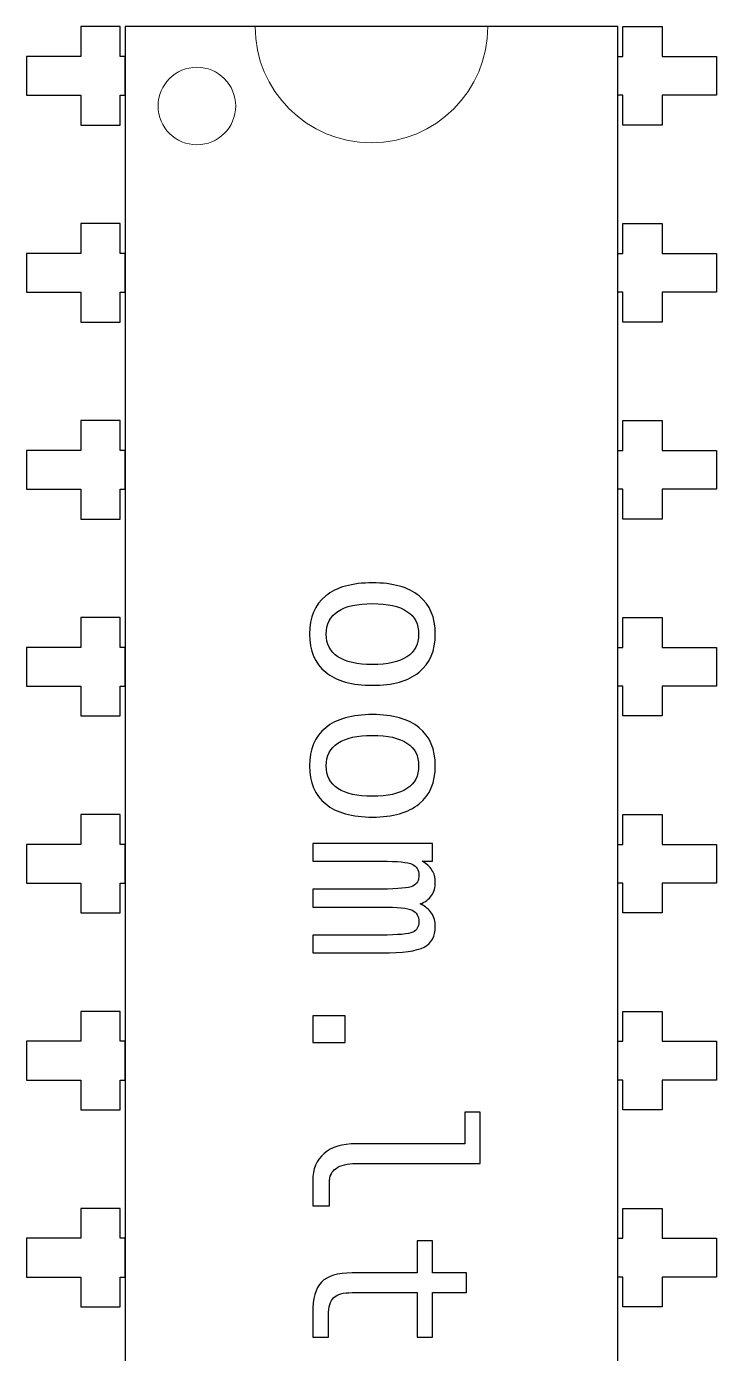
# Model space of a CAD drawing. Header units: centimetres. Extents: x -10.94 to -10.06, y -16.56 to -13.14.
# Drawn here: x -10.944 to -10.056, y -14.846 to -13.135 of the extents above; entities that cross this region are included whole.
import ezdxf

# ---------------------------------------------------------------- set-up
doc = ezdxf.new("R2010")
doc.units = ezdxf.units.CM
doc.header["$MEASUREMENT"] = 0
doc.layers.add('Layer 1', color=7, linetype='Continuous')

msp = doc.modelspace()

# ---------------------------------------------------------------- linework, layer by layer
at = {"layer": 'Layer 1', "color": 250, "lineweight": 9}
msp.add_ellipse((-10.725, -13.2379), major_axis=(0.05, 0), ratio=0.9998, dxfattribs=at)
at = {"layer": 'Layer 1', "color": 7, "lineweight": 25}
for points, knots in [([(-10.82385, -13.26242), (-10.82385, -13.26242), (-10.87465, -13.26242), (-10.87465, -13.26242), (-10.87465, -13.26242), (-10.87465, -13.26242), (-10.87465, -13.22392), (-10.87465, -13.22392), (-10.87465, -13.22392), (-10.87465, -13.22392), (-10.9445, -13.22392), (-10.9445, -13.22392), (-10.9445, -13.22392), (-10.9445, -13.22392), (-10.9445, -13.17392), (-10.9445, -13.17392), (-10.9445, -13.17392), (-10.9445, -13.17392), (-10.87465, -13.17392), (-10.87465, -13.17392), (-10.87465, -13.17392), (-10.87465, -13.17392), (-10.87465, -13.13542), (-10.87465, -13.13542), (-10.87465, -13.13542), (-10.87465, -13.13542), (-10.82385, -13.13542), (-10.82385, -13.13542), (-10.82385, -13.13542), (-10.82385, -13.13542), (-10.82385, -13.17392), (-10.82385, -13.17392), (-10.82385, -13.17392), (-10.82385, -13.17392), (-10.8175, -13.17392), (-10.8175, -13.17392), (-10.8175, -13.17392), (-10.8175, -13.17392), (-10.8175, -13.22392), (-10.8175, -13.22392), (-10.8175, -13.22392), (-10.8175, -13.22392), (-10.82385, -13.22392), (-10.82385, -13.22392), (-10.82385, -13.22392), (-10.82385, -13.22392), (-10.82385, -13.26242), (-10.82385, -13.26242)], [0, 0, 0, 0, 0.0833333, 0.0833333, 0.0833333, 0.0833333, 0.1666667, 0.1666667, 0.1666667, 0.1666667, 0.25, 0.25, 0.25, 0.25, 0.3333333, 0.3333333, 0.3333333, 0.3333333, 0.4166667, 0.4166667, 0.4166667, 0.4166667, 0.5, 0.5, 0.5, 0.5, 0.5833333, 0.5833333, 0.5833333, 0.5833333, 0.6666667, 0.6666667, 0.6666667, 0.6666667, 0.75, 0.75, 0.75, 0.75, 0.8333333, 0.8333333, 0.8333333, 0.8333333, 0.9166667, 0.9166667, 0.9166667, 0.9166667, 1, 1, 1, 1]), ([(-10.8175, -13.13542), (-10.8175, -13.13542), (-10.18251, -13.13542), (-10.18251, -13.13542), (-10.18251, -13.13542), (-10.18251, -13.13542), (-10.18251, -16.5644), (-10.18251, -16.5644), (-10.18251, -16.5644), (-10.18251, -16.5644), (-10.8175, -16.5644), (-10.8175, -16.5644), (-10.8175, -16.5644), (-10.8175, -16.5644), (-10.8175, -13.13542), (-10.8175, -13.13542)], [0, 0, 0, 0, 0.25, 0.25, 0.25, 0.25, 0.5, 0.5, 0.5, 0.5, 0.75, 0.75, 0.75, 0.75, 1, 1, 1, 1]), ([(-10.17615, -13.26242), (-10.17615, -13.26242), (-10.12535, -13.26242), (-10.12535, -13.26242), (-10.12535, -13.26242), (-10.12535, -13.26242), (-10.12535, -13.22392), (-10.12535, -13.22392), (-10.12535, -13.22392), (-10.12535, -13.22392), (-10.0555, -13.22392), (-10.0555, -13.22392), (-10.0555, -13.22392), (-10.0555, -13.22392), (-10.0555, -13.17392), (-10.0555, -13.17392), (-10.0555, -13.17392), (-10.0555, -13.17392), (-10.12535, -13.17392), (-10.12535, -13.17392), (-10.12535, -13.17392), (-10.12535, -13.17392), (-10.12535, -13.13542), (-10.12535, -13.13542), (-10.12535, -13.13542), (-10.12535, -13.13542), (-10.17615, -13.13542), (-10.17615, -13.13542), (-10.17615, -13.13542), (-10.17615, -13.13542), (-10.17615, -13.17392), (-10.17615, -13.17392), (-10.17615, -13.17392), (-10.17615, -13.17392), (-10.1825, -13.17392), (-10.1825, -13.17392), (-10.1825, -13.17392), (-10.1825, -13.17392), (-10.1825, -13.22392), (-10.1825, -13.22392), (-10.1825, -13.22392), (-10.1825, -13.22392), (-10.17615, -13.22392), (-10.17615, -13.22392), (-10.17615, -13.22392), (-10.17615, -13.22392), (-10.17615, -13.26242), (-10.17615, -13.26242)], [0, 0, 0, 0, 0.0833333, 0.0833333, 0.0833333, 0.0833333, 0.1666667, 0.1666667, 0.1666667, 0.1666667, 0.25, 0.25, 0.25, 0.25, 0.3333333, 0.3333333, 0.3333333, 0.3333333, 0.4166667, 0.4166667, 0.4166667, 0.4166667, 0.5, 0.5, 0.5, 0.5, 0.5833333, 0.5833333, 0.5833333, 0.5833333, 0.6666667, 0.6666667, 0.6666667, 0.6666667, 0.75, 0.75, 0.75, 0.75, 0.8333333, 0.8333333, 0.8333333, 0.8333333, 0.9166667, 0.9166667, 0.9166667, 0.9166667, 1, 1, 1, 1]), ([(-10.82385, -13.51642), (-10.82385, -13.51642), (-10.87465, -13.51642), (-10.87465, -13.51642), (-10.87465, -13.51642), (-10.87465, -13.51642), (-10.87465, -13.47792), (-10.87465, -13.47792), (-10.87465, -13.47792), (-10.87465, -13.47792), (-10.9445, -13.47792), (-10.9445, -13.47792), (-10.9445, -13.47792), (-10.9445, -13.47792), (-10.9445, -13.42792), (-10.9445, -13.42792), (-10.9445, -13.42792), (-10.9445, -13.42792), (-10.87465, -13.42792), (-10.87465, -13.42792), (-10.87465, -13.42792), (-10.87465, -13.42792), (-10.87465, -13.38942), (-10.87465, -13.38942), (-10.87465, -13.38942), (-10.87465, -13.38942), (-10.82385, -13.38942), (-10.82385, -13.38942), (-10.82385, -13.38942), (-10.82385, -13.38942), (-10.82385, -13.42792), (-10.82385, -13.42792), (-10.82385, -13.42792), (-10.82385, -13.42792), (-10.8175, -13.42792), (-10.8175, -13.42792), (-10.8175, -13.42792), (-10.8175, -13.42792), (-10.8175, -13.47792), (-10.8175, -13.47792), (-10.8175, -13.47792), (-10.8175, -13.47792), (-10.82385, -13.47792), (-10.82385, -13.47792), (-10.82385, -13.47792), (-10.82385, -13.47792), (-10.82385, -13.51642), (-10.82385, -13.51642)], [0, 0, 0, 0, 0.0833333, 0.0833333, 0.0833333, 0.0833333, 0.1666667, 0.1666667, 0.1666667, 0.1666667, 0.25, 0.25, 0.25, 0.25, 0.3333333, 0.3333333, 0.3333333, 0.3333333, 0.4166667, 0.4166667, 0.4166667, 0.4166667, 0.5, 0.5, 0.5, 0.5, 0.5833333, 0.5833333, 0.5833333, 0.5833333, 0.6666667, 0.6666667, 0.6666667, 0.6666667, 0.75, 0.75, 0.75, 0.75, 0.8333333, 0.8333333, 0.8333333, 0.8333333, 0.9166667, 0.9166667, 0.9166667, 0.9166667, 1, 1, 1, 1]), ([(-10.17615, -13.51642), (-10.17615, -13.51642), (-10.12535, -13.51642), (-10.12535, -13.51642), (-10.12535, -13.51642), (-10.12535, -13.51642), (-10.12535, -13.47792), (-10.12535, -13.47792), (-10.12535, -13.47792), (-10.12535, -13.47792), (-10.0555, -13.47792), (-10.0555, -13.47792), (-10.0555, -13.47792), (-10.0555, -13.47792), (-10.0555, -13.42792), (-10.0555, -13.42792), (-10.0555, -13.42792), (-10.0555, -13.42792), (-10.12535, -13.42792), (-10.12535, -13.42792), (-10.12535, -13.42792), (-10.12535, -13.42792), (-10.12535, -13.38942), (-10.12535, -13.38942), (-10.12535, -13.38942), (-10.12535, -13.38942), (-10.17615, -13.38942), (-10.17615, -13.38942), (-10.17615, -13.38942), (-10.17615, -13.38942), (-10.17615, -13.42792), (-10.17615, -13.42792), (-10.17615, -13.42792), (-10.17615, -13.42792), (-10.1825, -13.42792), (-10.1825, -13.42792), (-10.1825, -13.42792), (-10.1825, -13.42792), (-10.1825, -13.47792), (-10.1825, -13.47792), (-10.1825, -13.47792), (-10.1825, -13.47792), (-10.17615, -13.47792), (-10.17615, -13.47792), (-10.17615, -13.47792), (-10.17615, -13.47792), (-10.17615, -13.51642), (-10.17615, -13.51642)], [0, 0, 0, 0, 0.0833333, 0.0833333, 0.0833333, 0.0833333, 0.1666667, 0.1666667, 0.1666667, 0.1666667, 0.25, 0.25, 0.25, 0.25, 0.3333333, 0.3333333, 0.3333333, 0.3333333, 0.4166667, 0.4166667, 0.4166667, 0.4166667, 0.5, 0.5, 0.5, 0.5, 0.5833333, 0.5833333, 0.5833333, 0.5833333, 0.6666667, 0.6666667, 0.6666667, 0.6666667, 0.75, 0.75, 0.75, 0.75, 0.8333333, 0.8333333, 0.8333333, 0.8333333, 0.9166667, 0.9166667, 0.9166667, 0.9166667, 1, 1, 1, 1]), ([(-10.82385, -13.77042), (-10.82385, -13.77042), (-10.87465, -13.77042), (-10.87465, -13.77042), (-10.87465, -13.77042), (-10.87465, -13.77042), (-10.87465, -13.73192), (-10.87465, -13.73192), (-10.87465, -13.73192), (-10.87465, -13.73192), (-10.9445, -13.73192), (-10.9445, -13.73192), (-10.9445, -13.73192), (-10.9445, -13.73192), (-10.9445, -13.68192), (-10.9445, -13.68192), (-10.9445, -13.68192), (-10.9445, -13.68192), (-10.87465, -13.68192), (-10.87465, -13.68192), (-10.87465, -13.68192), (-10.87465, -13.68192), (-10.87465, -13.64342), (-10.87465, -13.64342), (-10.87465, -13.64342), (-10.87465, -13.64342), (-10.82385, -13.64342), (-10.82385, -13.64342), (-10.82385, -13.64342), (-10.82385, -13.64342), (-10.82385, -13.68192), (-10.82385, -13.68192), (-10.82385, -13.68192), (-10.82385, -13.68192), (-10.8175, -13.68192), (-10.8175, -13.68192), (-10.8175, -13.68192), (-10.8175, -13.68192), (-10.8175, -13.73192), (-10.8175, -13.73192), (-10.8175, -13.73192), (-10.8175, -13.73192), (-10.82385, -13.73192), (-10.82385, -13.73192), (-10.82385, -13.73192), (-10.82385, -13.73192), (-10.82385, -13.77042), (-10.82385, -13.77042)], [0, 0, 0, 0, 0.0833333, 0.0833333, 0.0833333, 0.0833333, 0.1666667, 0.1666667, 0.1666667, 0.1666667, 0.25, 0.25, 0.25, 0.25, 0.3333333, 0.3333333, 0.3333333, 0.3333333, 0.4166667, 0.4166667, 0.4166667, 0.4166667, 0.5, 0.5, 0.5, 0.5, 0.5833333, 0.5833333, 0.5833333, 0.5833333, 0.6666667, 0.6666667, 0.6666667, 0.6666667, 0.75, 0.75, 0.75, 0.75, 0.8333333, 0.8333333, 0.8333333, 0.8333333, 0.9166667, 0.9166667, 0.9166667, 0.9166667, 1, 1, 1, 1]), ([(-10.17615, -13.77042), (-10.17615, -13.77042), (-10.12535, -13.77042), (-10.12535, -13.77042), (-10.12535, -13.77042), (-10.12535, -13.77042), (-10.12535, -13.73192), (-10.12535, -13.73192), (-10.12535, -13.73192), (-10.12535, -13.73192), (-10.0555, -13.73192), (-10.0555, -13.73192), (-10.0555, -13.73192), (-10.0555, -13.73192), (-10.0555, -13.68192), (-10.0555, -13.68192), (-10.0555, -13.68192), (-10.0555, -13.68192), (-10.12535, -13.68192), (-10.12535, -13.68192), (-10.12535, -13.68192), (-10.12535, -13.68192), (-10.12535, -13.64342), (-10.12535, -13.64342), (-10.12535, -13.64342), (-10.12535, -13.64342), (-10.17615, -13.64342), (-10.17615, -13.64342), (-10.17615, -13.64342), (-10.17615, -13.64342), (-10.17615, -13.68192), (-10.17615, -13.68192), (-10.17615, -13.68192), (-10.17615, -13.68192), (-10.1825, -13.68192), (-10.1825, -13.68192), (-10.1825, -13.68192), (-10.1825, -13.68192), (-10.1825, -13.73192), (-10.1825, -13.73192), (-10.1825, -13.73192), (-10.1825, -13.73192), (-10.17615, -13.73192), (-10.17615, -13.73192), (-10.17615, -13.73192), (-10.17615, -13.73192), (-10.17615, -13.77042), (-10.17615, -13.77042)], [0, 0, 0, 0, 0.0833333, 0.0833333, 0.0833333, 0.0833333, 0.1666667, 0.1666667, 0.1666667, 0.1666667, 0.25, 0.25, 0.25, 0.25, 0.3333333, 0.3333333, 0.3333333, 0.3333333, 0.4166667, 0.4166667, 0.4166667, 0.4166667, 0.5, 0.5, 0.5, 0.5, 0.5833333, 0.5833333, 0.5833333, 0.5833333, 0.6666667, 0.6666667, 0.6666667, 0.6666667, 0.75, 0.75, 0.75, 0.75, 0.8333333, 0.8333333, 0.8333333, 0.8333333, 0.9166667, 0.9166667, 0.9166667, 0.9166667, 1, 1, 1, 1]), ([(-10.82385, -14.02442), (-10.82385, -14.02442), (-10.87465, -14.02442), (-10.87465, -14.02442), (-10.87465, -14.02442), (-10.87465, -14.02442), (-10.87465, -13.98592), (-10.87465, -13.98592), (-10.87465, -13.98592), (-10.87465, -13.98592), (-10.9445, -13.98592), (-10.9445, -13.98592), (-10.9445, -13.98592), (-10.9445, -13.98592), (-10.9445, -13.93592), (-10.9445, -13.93592), (-10.9445, -13.93592), (-10.9445, -13.93592), (-10.87465, -13.93592), (-10.87465, -13.93592), (-10.87465, -13.93592), (-10.87465, -13.93592), (-10.87465, -13.89742), (-10.87465, -13.89742), (-10.87465, -13.89742), (-10.87465, -13.89742), (-10.82385, -13.89742), (-10.82385, -13.89742), (-10.82385, -13.89742), (-10.82385, -13.89742), (-10.82385, -13.93592), (-10.82385, -13.93592), (-10.82385, -13.93592), (-10.82385, -13.93592), (-10.8175, -13.93592), (-10.8175, -13.93592), (-10.8175, -13.93592), (-10.8175, -13.93592), (-10.8175, -13.98592), (-10.8175, -13.98592), (-10.8175, -13.98592), (-10.8175, -13.98592), (-10.82385, -13.98592), (-10.82385, -13.98592), (-10.82385, -13.98592), (-10.82385, -13.98592), (-10.82385, -14.02442), (-10.82385, -14.02442)], [0, 0, 0, 0, 0.0833333, 0.0833333, 0.0833333, 0.0833333, 0.1666667, 0.1666667, 0.1666667, 0.1666667, 0.25, 0.25, 0.25, 0.25, 0.3333333, 0.3333333, 0.3333333, 0.3333333, 0.4166667, 0.4166667, 0.4166667, 0.4166667, 0.5, 0.5, 0.5, 0.5, 0.5833333, 0.5833333, 0.5833333, 0.5833333, 0.6666667, 0.6666667, 0.6666667, 0.6666667, 0.75, 0.75, 0.75, 0.75, 0.8333333, 0.8333333, 0.8333333, 0.8333333, 0.9166667, 0.9166667, 0.9166667, 0.9166667, 1, 1, 1, 1]), ([(-10.17615, -14.02442), (-10.17615, -14.02442), (-10.12535, -14.02442), (-10.12535, -14.02442), (-10.12535, -14.02442), (-10.12535, -14.02442), (-10.12535, -13.98592), (-10.12535, -13.98592), (-10.12535, -13.98592), (-10.12535, -13.98592), (-10.0555, -13.98592), (-10.0555, -13.98592), (-10.0555, -13.98592), (-10.0555, -13.98592), (-10.0555, -13.93592), (-10.0555, -13.93592), (-10.0555, -13.93592), (-10.0555, -13.93592), (-10.12535, -13.93592), (-10.12535, -13.93592), (-10.12535, -13.93592), (-10.12535, -13.93592), (-10.12535, -13.89742), (-10.12535, -13.89742), (-10.12535, -13.89742), (-10.12535, -13.89742), (-10.17615, -13.89742), (-10.17615, -13.89742), (-10.17615, -13.89742), (-10.17615, -13.89742), (-10.17615, -13.93592), (-10.17615, -13.93592), (-10.17615, -13.93592), (-10.17615, -13.93592), (-10.1825, -13.93592), (-10.1825, -13.93592), (-10.1825, -13.93592), (-10.1825, -13.93592), (-10.1825, -13.98592), (-10.1825, -13.98592), (-10.1825, -13.98592), (-10.1825, -13.98592), (-10.17615, -13.98592), (-10.17615, -13.98592), (-10.17615, -13.98592), (-10.17615, -13.98592), (-10.17615, -14.02442), (-10.17615, -14.02442)], [0, 0, 0, 0, 0.0833333, 0.0833333, 0.0833333, 0.0833333, 0.1666667, 0.1666667, 0.1666667, 0.1666667, 0.25, 0.25, 0.25, 0.25, 0.3333333, 0.3333333, 0.3333333, 0.3333333, 0.4166667, 0.4166667, 0.4166667, 0.4166667, 0.5, 0.5, 0.5, 0.5, 0.5833333, 0.5833333, 0.5833333, 0.5833333, 0.6666667, 0.6666667, 0.6666667, 0.6666667, 0.75, 0.75, 0.75, 0.75, 0.8333333, 0.8333333, 0.8333333, 0.8333333, 0.9166667, 0.9166667, 0.9166667, 0.9166667, 1, 1, 1, 1]), ([(-10.82385, -14.27842), (-10.82385, -14.27842), (-10.87465, -14.27842), (-10.87465, -14.27842), (-10.87465, -14.27842), (-10.87465, -14.27842), (-10.87465, -14.23992), (-10.87465, -14.23992), (-10.87465, -14.23992), (-10.87465, -14.23992), (-10.9445, -14.23992), (-10.9445, -14.23992), (-10.9445, -14.23992), (-10.9445, -14.23992), (-10.9445, -14.18992), (-10.9445, -14.18992), (-10.9445, -14.18992), (-10.9445, -14.18992), (-10.87465, -14.18992), (-10.87465, -14.18992), (-10.87465, -14.18992), (-10.87465, -14.18992), (-10.87465, -14.15142), (-10.87465, -14.15142), (-10.87465, -14.15142), (-10.87465, -14.15142), (-10.82385, -14.15142), (-10.82385, -14.15142), (-10.82385, -14.15142), (-10.82385, -14.15142), (-10.82385, -14.18992), (-10.82385, -14.18992), (-10.82385, -14.18992), (-10.82385, -14.18992), (-10.8175, -14.18992), (-10.8175, -14.18992), (-10.8175, -14.18992), (-10.8175, -14.18992), (-10.8175, -14.23992), (-10.8175, -14.23992), (-10.8175, -14.23992), (-10.8175, -14.23992), (-10.82385, -14.23992), (-10.82385, -14.23992), (-10.82385, -14.23992), (-10.82385, -14.23992), (-10.82385, -14.27842), (-10.82385, -14.27842)], [0, 0, 0, 0, 0.0833333, 0.0833333, 0.0833333, 0.0833333, 0.1666667, 0.1666667, 0.1666667, 0.1666667, 0.25, 0.25, 0.25, 0.25, 0.3333333, 0.3333333, 0.3333333, 0.3333333, 0.4166667, 0.4166667, 0.4166667, 0.4166667, 0.5, 0.5, 0.5, 0.5, 0.5833333, 0.5833333, 0.5833333, 0.5833333, 0.6666667, 0.6666667, 0.6666667, 0.6666667, 0.75, 0.75, 0.75, 0.75, 0.8333333, 0.8333333, 0.8333333, 0.8333333, 0.9166667, 0.9166667, 0.9166667, 0.9166667, 1, 1, 1, 1]), ([(-10.17615, -14.27842), (-10.17615, -14.27842), (-10.12535, -14.27842), (-10.12535, -14.27842), (-10.12535, -14.27842), (-10.12535, -14.27842), (-10.12535, -14.23992), (-10.12535, -14.23992), (-10.12535, -14.23992), (-10.12535, -14.23992), (-10.0555, -14.23992), (-10.0555, -14.23992), (-10.0555, -14.23992), (-10.0555, -14.23992), (-10.0555, -14.18992), (-10.0555, -14.18992), (-10.0555, -14.18992), (-10.0555, -14.18992), (-10.12535, -14.18992), (-10.12535, -14.18992), (-10.12535, -14.18992), (-10.12535, -14.18992), (-10.12535, -14.15142), (-10.12535, -14.15142), (-10.12535, -14.15142), (-10.12535, -14.15142), (-10.17615, -14.15142), (-10.17615, -14.15142), (-10.17615, -14.15142), (-10.17615, -14.15142), (-10.17615, -14.18992), (-10.17615, -14.18992), (-10.17615, -14.18992), (-10.17615, -14.18992), (-10.1825, -14.18992), (-10.1825, -14.18992), (-10.1825, -14.18992), (-10.1825, -14.18992), (-10.1825, -14.23992), (-10.1825, -14.23992), (-10.1825, -14.23992), (-10.1825, -14.23992), (-10.17615, -14.23992), (-10.17615, -14.23992), (-10.17615, -14.23992), (-10.17615, -14.23992), (-10.17615, -14.27842), (-10.17615, -14.27842)], [0, 0, 0, 0, 0.0833333, 0.0833333, 0.0833333, 0.0833333, 0.1666667, 0.1666667, 0.1666667, 0.1666667, 0.25, 0.25, 0.25, 0.25, 0.3333333, 0.3333333, 0.3333333, 0.3333333, 0.4166667, 0.4166667, 0.4166667, 0.4166667, 0.5, 0.5, 0.5, 0.5, 0.5833333, 0.5833333, 0.5833333, 0.5833333, 0.6666667, 0.6666667, 0.6666667, 0.6666667, 0.75, 0.75, 0.75, 0.75, 0.8333333, 0.8333333, 0.8333333, 0.8333333, 0.9166667, 0.9166667, 0.9166667, 0.9166667, 1, 1, 1, 1]), ([(-10.82385, -14.53242), (-10.82385, -14.53242), (-10.87465, -14.53242), (-10.87465, -14.53242), (-10.87465, -14.53242), (-10.87465, -14.53242), (-10.87465, -14.49392), (-10.87465, -14.49392), (-10.87465, -14.49392), (-10.87465, -14.49392), (-10.9445, -14.49392), (-10.9445, -14.49392), (-10.9445, -14.49392), (-10.9445, -14.49392), (-10.9445, -14.44392), (-10.9445, -14.44392), (-10.9445, -14.44392), (-10.9445, -14.44392), (-10.87465, -14.44392), (-10.87465, -14.44392), (-10.87465, -14.44392), (-10.87465, -14.44392), (-10.87465, -14.40542), (-10.87465, -14.40542), (-10.87465, -14.40542), (-10.87465, -14.40542), (-10.82385, -14.40542), (-10.82385, -14.40542), (-10.82385, -14.40542), (-10.82385, -14.40542), (-10.82385, -14.44392), (-10.82385, -14.44392), (-10.82385, -14.44392), (-10.82385, -14.44392), (-10.8175, -14.44392), (-10.8175, -14.44392), (-10.8175, -14.44392), (-10.8175, -14.44392), (-10.8175, -14.49392), (-10.8175, -14.49392), (-10.8175, -14.49392), (-10.8175, -14.49392), (-10.82385, -14.49392), (-10.82385, -14.49392), (-10.82385, -14.49392), (-10.82385, -14.49392), (-10.82385, -14.53242), (-10.82385, -14.53242)], [0, 0, 0, 0, 0.0833333, 0.0833333, 0.0833333, 0.0833333, 0.1666667, 0.1666667, 0.1666667, 0.1666667, 0.25, 0.25, 0.25, 0.25, 0.3333333, 0.3333333, 0.3333333, 0.3333333, 0.4166667, 0.4166667, 0.4166667, 0.4166667, 0.5, 0.5, 0.5, 0.5, 0.5833333, 0.5833333, 0.5833333, 0.5833333, 0.6666667, 0.6666667, 0.6666667, 0.6666667, 0.75, 0.75, 0.75, 0.75, 0.8333333, 0.8333333, 0.8333333, 0.8333333, 0.9166667, 0.9166667, 0.9166667, 0.9166667, 1, 1, 1, 1]), ([(-10.17615, -14.53242), (-10.17615, -14.53242), (-10.12535, -14.53242), (-10.12535, -14.53242), (-10.12535, -14.53242), (-10.12535, -14.53242), (-10.12535, -14.49392), (-10.12535, -14.49392), (-10.12535, -14.49392), (-10.12535, -14.49392), (-10.0555, -14.49392), (-10.0555, -14.49392), (-10.0555, -14.49392), (-10.0555, -14.49392), (-10.0555, -14.44392), (-10.0555, -14.44392), (-10.0555, -14.44392), (-10.0555, -14.44392), (-10.12535, -14.44392), (-10.12535, -14.44392), (-10.12535, -14.44392), (-10.12535, -14.44392), (-10.12535, -14.40542), (-10.12535, -14.40542), (-10.12535, -14.40542), (-10.12535, -14.40542), (-10.17615, -14.40542), (-10.17615, -14.40542), (-10.17615, -14.40542), (-10.17615, -14.40542), (-10.17615, -14.44392), (-10.17615, -14.44392), (-10.17615, -14.44392), (-10.17615, -14.44392), (-10.1825, -14.44392), (-10.1825, -14.44392), (-10.1825, -14.44392), (-10.1825, -14.44392), (-10.1825, -14.49392), (-10.1825, -14.49392), (-10.1825, -14.49392), (-10.1825, -14.49392), (-10.17615, -14.49392), (-10.17615, -14.49392), (-10.17615, -14.49392), (-10.17615, -14.49392), (-10.17615, -14.53242), (-10.17615, -14.53242)], [0, 0, 0, 0, 0.0833333, 0.0833333, 0.0833333, 0.0833333, 0.1666667, 0.1666667, 0.1666667, 0.1666667, 0.25, 0.25, 0.25, 0.25, 0.3333333, 0.3333333, 0.3333333, 0.3333333, 0.4166667, 0.4166667, 0.4166667, 0.4166667, 0.5, 0.5, 0.5, 0.5, 0.5833333, 0.5833333, 0.5833333, 0.5833333, 0.6666667, 0.6666667, 0.6666667, 0.6666667, 0.75, 0.75, 0.75, 0.75, 0.8333333, 0.8333333, 0.8333333, 0.8333333, 0.9166667, 0.9166667, 0.9166667, 0.9166667, 1, 1, 1, 1]), ([(-10.82385, -14.78642), (-10.82385, -14.78642), (-10.87465, -14.78642), (-10.87465, -14.78642), (-10.87465, -14.78642), (-10.87465, -14.78642), (-10.87465, -14.74792), (-10.87465, -14.74792), (-10.87465, -14.74792), (-10.87465, -14.74792), (-10.9445, -14.74792), (-10.9445, -14.74792), (-10.9445, -14.74792), (-10.9445, -14.74792), (-10.9445, -14.69792), (-10.9445, -14.69792), (-10.9445, -14.69792), (-10.9445, -14.69792), (-10.87465, -14.69792), (-10.87465, -14.69792), (-10.87465, -14.69792), (-10.87465, -14.69792), (-10.87465, -14.65942), (-10.87465, -14.65942), (-10.87465, -14.65942), (-10.87465, -14.65942), (-10.82385, -14.65942), (-10.82385, -14.65942), (-10.82385, -14.65942), (-10.82385, -14.65942), (-10.82385, -14.69792), (-10.82385, -14.69792), (-10.82385, -14.69792), (-10.82385, -14.69792), (-10.8175, -14.69792), (-10.8175, -14.69792), (-10.8175, -14.69792), (-10.8175, -14.69792), (-10.8175, -14.74792), (-10.8175, -14.74792), (-10.8175, -14.74792), (-10.8175, -14.74792), (-10.82385, -14.74792), (-10.82385, -14.74792), (-10.82385, -14.74792), (-10.82385, -14.74792), (-10.82385, -14.78642), (-10.82385, -14.78642)], [0, 0, 0, 0, 0.0833333, 0.0833333, 0.0833333, 0.0833333, 0.1666667, 0.1666667, 0.1666667, 0.1666667, 0.25, 0.25, 0.25, 0.25, 0.3333333, 0.3333333, 0.3333333, 0.3333333, 0.4166667, 0.4166667, 0.4166667, 0.4166667, 0.5, 0.5, 0.5, 0.5, 0.5833333, 0.5833333, 0.5833333, 0.5833333, 0.6666667, 0.6666667, 0.6666667, 0.6666667, 0.75, 0.75, 0.75, 0.75, 0.8333333, 0.8333333, 0.8333333, 0.8333333, 0.9166667, 0.9166667, 0.9166667, 0.9166667, 1, 1, 1, 1]), ([(-10.17615, -14.78642), (-10.17615, -14.78642), (-10.12535, -14.78642), (-10.12535, -14.78642), (-10.12535, -14.78642), (-10.12535, -14.78642), (-10.12535, -14.74792), (-10.12535, -14.74792), (-10.12535, -14.74792), (-10.12535, -14.74792), (-10.0555, -14.74792), (-10.0555, -14.74792), (-10.0555, -14.74792), (-10.0555, -14.74792), (-10.0555, -14.69792), (-10.0555, -14.69792), (-10.0555, -14.69792), (-10.0555, -14.69792), (-10.12535, -14.69792), (-10.12535, -14.69792), (-10.12535, -14.69792), (-10.12535, -14.69792), (-10.12535, -14.65942), (-10.12535, -14.65942), (-10.12535, -14.65942), (-10.12535, -14.65942), (-10.17615, -14.65942), (-10.17615, -14.65942), (-10.17615, -14.65942), (-10.17615, -14.65942), (-10.17615, -14.69792), (-10.17615, -14.69792), (-10.17615, -14.69792), (-10.17615, -14.69792), (-10.1825, -14.69792), (-10.1825, -14.69792), (-10.1825, -14.69792), (-10.1825, -14.69792), (-10.1825, -14.74792), (-10.1825, -14.74792), (-10.1825, -14.74792), (-10.1825, -14.74792), (-10.17615, -14.74792), (-10.17615, -14.74792), (-10.17615, -14.74792), (-10.17615, -14.74792), (-10.17615, -14.78642), (-10.17615, -14.78642)], [0, 0, 0, 0, 0.0833333, 0.0833333, 0.0833333, 0.0833333, 0.1666667, 0.1666667, 0.1666667, 0.1666667, 0.25, 0.25, 0.25, 0.25, 0.3333333, 0.3333333, 0.3333333, 0.3333333, 0.4166667, 0.4166667, 0.4166667, 0.4166667, 0.5, 0.5, 0.5, 0.5, 0.5833333, 0.5833333, 0.5833333, 0.5833333, 0.6666667, 0.6666667, 0.6666667, 0.6666667, 0.75, 0.75, 0.75, 0.75, 0.8333333, 0.8333333, 0.8333333, 0.8333333, 0.9166667, 0.9166667, 0.9166667, 0.9166667, 1, 1, 1, 1])]:
    msp.add_open_spline(points, degree=3, knots=knots, dxfattribs=at)
at = {"layer": 'Layer 1', "color": 250, "lineweight": 9}
msp.add_open_spline([(-10.5, -13.13542), (-10.5, -13.13542), (-10.35001, -13.13542), (-10.35001, -13.13542), (-10.35001, -13.13542), (-10.35001, -13.21824), (-10.4172, -13.28544), (-10.5, -13.28544), (-10.5, -13.28544), (-10.58281, -13.28544), (-10.65, -13.21824), (-10.65, -13.13542), (-10.65, -13.13542), (-10.65, -13.13542), (-10.5, -13.13542), (-10.5, -13.13542)], degree=3, knots=[0, 0, 0, 0, 0.25, 0.25, 0.25, 0.25, 0.5, 0.5, 0.5, 0.5, 0.75, 0.75, 0.75, 0.75, 1, 1, 1, 1], dxfattribs=at)
at = {"layer": 'Layer 1', "color": 250}
for points, knots in [([(-10.41776, -13.91875), (-10.41776, -13.94015), (-10.42468, -13.95652), (-10.43855, -13.96785), (-10.43855, -13.96785), (-10.45243, -13.97919), (-10.47251, -13.98488), (-10.49876, -13.98488), (-10.49876, -13.98488), (-10.52514, -13.98488), (-10.54523, -13.97924), (-10.55906, -13.96795), (-10.55906, -13.96795), (-10.57288, -13.95661), (-10.5798, -13.94024), (-10.5798, -13.91875), (-10.5798, -13.91875), (-10.5798, -13.8973), (-10.57288, -13.88098), (-10.55906, -13.86964), (-10.55906, -13.86964), (-10.54523, -13.85836), (-10.52514, -13.85271), (-10.49876, -13.85271), (-10.49876, -13.85271), (-10.47251, -13.85271), (-10.45243, -13.85836), (-10.43855, -13.86964), (-10.43855, -13.86964), (-10.42468, -13.88098), (-10.41776, -13.8973), (-10.41776, -13.91875)], [0, 0, 0, 0, 0.125, 0.125, 0.125, 0.125, 0.25, 0.25, 0.25, 0.25, 0.375, 0.375, 0.375, 0.375, 0.5, 0.5, 0.5, 0.5, 0.625, 0.625, 0.625, 0.625, 0.75, 0.75, 0.75, 0.75, 0.875, 0.875, 0.875, 0.875, 1, 1, 1, 1]), ([(-10.43926, -13.91875), (-10.43926, -13.90586), (-10.44424, -13.89612), (-10.45426, -13.88949), (-10.45426, -13.88949), (-10.46428, -13.88286), (-10.47914, -13.87957), (-10.49876, -13.87957), (-10.49876, -13.87957), (-10.51832, -13.87957), (-10.53314, -13.88286), (-10.5432, -13.88949), (-10.5432, -13.88949), (-10.55327, -13.89612), (-10.5583, -13.90586), (-10.5583, -13.91875), (-10.5583, -13.91875), (-10.5583, -13.93168), (-10.55327, -13.94147), (-10.5432, -13.9481), (-10.5432, -13.9481), (-10.53314, -13.95473), (-10.51832, -13.95802), (-10.49876, -13.95802), (-10.49876, -13.95802), (-10.47914, -13.95802), (-10.46428, -13.95473), (-10.45426, -13.9481), (-10.45426, -13.9481), (-10.44424, -13.94147), (-10.43926, -13.93168), (-10.43926, -13.91875)], [0, 0, 0, 0, 0.125, 0.125, 0.125, 0.125, 0.25, 0.25, 0.25, 0.25, 0.375, 0.375, 0.375, 0.375, 0.5, 0.5, 0.5, 0.5, 0.625, 0.625, 0.625, 0.625, 0.75, 0.75, 0.75, 0.75, 0.875, 0.875, 0.875, 0.875, 1, 1, 1, 1]), ([(-10.41776, -14.08864), (-10.41776, -14.11004), (-10.42468, -14.12641), (-10.43855, -14.13774), (-10.43855, -14.13774), (-10.45243, -14.14908), (-10.47251, -14.15477), (-10.49876, -14.15477), (-10.49876, -14.15477), (-10.52514, -14.15477), (-10.54523, -14.14913), (-10.55906, -14.13784), (-10.55906, -14.13784), (-10.57288, -14.1265), (-10.5798, -14.11013), (-10.5798, -14.08864), (-10.5798, -14.08864), (-10.5798, -14.06719), (-10.57288, -14.05087), (-10.55906, -14.03953), (-10.55906, -14.03953), (-10.54523, -14.02825), (-10.52514, -14.0226), (-10.49876, -14.0226), (-10.49876, -14.0226), (-10.47251, -14.0226), (-10.45243, -14.02825), (-10.43855, -14.03953), (-10.43855, -14.03953), (-10.42468, -14.05087), (-10.41776, -14.06719), (-10.41776, -14.08864)], [0, 0, 0, 0, 0.125, 0.125, 0.125, 0.125, 0.25, 0.25, 0.25, 0.25, 0.375, 0.375, 0.375, 0.375, 0.5, 0.5, 0.5, 0.5, 0.625, 0.625, 0.625, 0.625, 0.75, 0.75, 0.75, 0.75, 0.875, 0.875, 0.875, 0.875, 1, 1, 1, 1]), ([(-10.43926, -14.08864), (-10.43926, -14.07575), (-10.44424, -14.06601), (-10.45426, -14.05938), (-10.45426, -14.05938), (-10.46428, -14.05275), (-10.47914, -14.04946), (-10.49876, -14.04946), (-10.49876, -14.04946), (-10.51832, -14.04946), (-10.53314, -14.05275), (-10.5432, -14.05938), (-10.5432, -14.05938), (-10.55327, -14.06601), (-10.5583, -14.07575), (-10.5583, -14.08864), (-10.5583, -14.08864), (-10.5583, -14.10157), (-10.55327, -14.11136), (-10.5432, -14.11799), (-10.5432, -14.11799), (-10.53314, -14.12462), (-10.51832, -14.12791), (-10.49876, -14.12791), (-10.49876, -14.12791), (-10.47914, -14.12791), (-10.46428, -14.12462), (-10.45426, -14.11799), (-10.45426, -14.11799), (-10.44424, -14.11136), (-10.43926, -14.10157), (-10.43926, -14.08864)], [0, 0, 0, 0, 0.125, 0.125, 0.125, 0.125, 0.25, 0.25, 0.25, 0.25, 0.375, 0.375, 0.375, 0.375, 0.5, 0.5, 0.5, 0.5, 0.625, 0.625, 0.625, 0.625, 0.75, 0.75, 0.75, 0.75, 0.875, 0.875, 0.875, 0.875, 1, 1, 1, 1]), ([(-10.43719, -14.26676), (-10.43056, -14.26986), (-10.42566, -14.27386), (-10.42251, -14.27871), (-10.42251, -14.27871), (-10.41936, -14.2835), (-10.41776, -14.28934), (-10.41776, -14.29611), (-10.41776, -14.29611), (-10.41776, -14.30853), (-10.42256, -14.31727), (-10.43216, -14.32235), (-10.43216, -14.32235), (-10.44175, -14.32748), (-10.45981, -14.33002), (-10.48639, -14.33002), (-10.48639, -14.33002), (-10.48639, -14.33002), (-10.5758, -14.33002), (-10.5758, -14.33002), (-10.5758, -14.33002), (-10.5758, -14.33002), (-10.5758, -14.30688), (-10.5758, -14.30688), (-10.5758, -14.30688), (-10.5758, -14.30688), (-10.48747, -14.30688), (-10.48747, -14.30688), (-10.48747, -14.30688), (-10.46569, -14.30688), (-10.45219, -14.30566), (-10.44688, -14.30321), (-10.44688, -14.30321), (-10.44161, -14.30081), (-10.43898, -14.29634), (-10.43898, -14.2899), (-10.43898, -14.2899), (-10.43898, -14.28256), (-10.4418, -14.27753), (-10.44744, -14.2748), (-10.44744, -14.2748), (-10.45309, -14.27212), (-10.46644, -14.27076), (-10.48747, -14.27076), (-10.48747, -14.27076), (-10.48747, -14.27076), (-10.5758, -14.27076), (-10.5758, -14.27076), (-10.5758, -14.27076), (-10.5758, -14.27076), (-10.5758, -14.24762), (-10.5758, -14.24762), (-10.5758, -14.24762), (-10.5758, -14.24762), (-10.48747, -14.24762), (-10.48747, -14.24762), (-10.48747, -14.24762), (-10.46541, -14.24762), (-10.45182, -14.2463), (-10.44669, -14.24367), (-10.44669, -14.24367), (-10.44156, -14.24108), (-10.43898, -14.23637), (-10.43898, -14.22955), (-10.43898, -14.22955), (-10.43898, -14.22283), (-10.4418, -14.21817), (-10.44744, -14.21559), (-10.44744, -14.21559), (-10.45309, -14.21295), (-10.46644, -14.21163), (-10.48747, -14.21163), (-10.48747, -14.21163), (-10.48747, -14.21163), (-10.5758, -14.21163), (-10.5758, -14.21163), (-10.5758, -14.21163), (-10.5758, -14.21163), (-10.5758, -14.18863), (-10.5758, -14.18863), (-10.5758, -14.18863), (-10.5758, -14.18863), (-10.42148, -14.18863), (-10.42148, -14.18863), (-10.42148, -14.18863), (-10.42148, -14.18863), (-10.42148, -14.21163), (-10.42148, -14.21163), (-10.42148, -14.21163), (-10.42148, -14.21163), (-10.4347, -14.21163), (-10.4347, -14.21163), (-10.4347, -14.21163), (-10.42919, -14.21464), (-10.42501, -14.21845), (-10.42209, -14.22302), (-10.42209, -14.22302), (-10.41922, -14.22753), (-10.41776, -14.23271), (-10.41776, -14.23849), (-10.41776, -14.23849), (-10.41776, -14.2455), (-10.41936, -14.25128), (-10.42256, -14.25594), (-10.42256, -14.25594), (-10.42581, -14.2606), (-10.43065, -14.26417), (-10.43719, -14.26676)], [0, 0, 0, 0, 0.037037, 0.037037, 0.037037, 0.037037, 0.0740741, 0.0740741, 0.0740741, 0.0740741, 0.1111111, 0.1111111, 0.1111111, 0.1111111, 0.1481481, 0.1481481, 0.1481481, 0.1481481, 0.1851852, 0.1851852, 0.1851852, 0.1851852, 0.2222222, 0.2222222, 0.2222222, 0.2222222, 0.2592593, 0.2592593, 0.2592593, 0.2592593, 0.2962963, 0.2962963, 0.2962963, 0.2962963, 0.3333333, 0.3333333, 0.3333333, 0.3333333, 0.3703704, 0.3703704, 0.3703704, 0.3703704, 0.4074074, 0.4074074, 0.4074074, 0.4074074, 0.4444444, 0.4444444, 0.4444444, 0.4444444, 0.4814815, 0.4814815, 0.4814815, 0.4814815, 0.5185185, 0.5185185, 0.5185185, 0.5185185, 0.5555556, 0.5555556, 0.5555556, 0.5555556, 0.5925926, 0.5925926, 0.5925926, 0.5925926, 0.6296296, 0.6296296, 0.6296296, 0.6296296, 0.6666667, 0.6666667, 0.6666667, 0.6666667, 0.7037037, 0.7037037, 0.7037037, 0.7037037, 0.7407407, 0.7407407, 0.7407407, 0.7407407, 0.7777778, 0.7777778, 0.7777778, 0.7777778, 0.8148148, 0.8148148, 0.8148148, 0.8148148, 0.8518519, 0.8518519, 0.8518519, 0.8518519, 0.8888889, 0.8888889, 0.8888889, 0.8888889, 0.9259259, 0.9259259, 0.9259259, 0.9259259, 0.962963, 0.962963, 0.962963, 0.962963, 1, 1, 1, 1]), ([(-10.53375, -14.41092), (-10.53375, -14.41092), (-10.53375, -14.44563), (-10.53375, -14.44563), (-10.53375, -14.44563), (-10.53375, -14.44563), (-10.5758, -14.44563), (-10.5758, -14.44563), (-10.5758, -14.44563), (-10.5758, -14.44563), (-10.5758, -14.41092), (-10.5758, -14.41092), (-10.5758, -14.41092), (-10.5758, -14.41092), (-10.53375, -14.41092), (-10.53375, -14.41092)], [0, 0, 0, 0, 0.25, 0.25, 0.25, 0.25, 0.5, 0.5, 0.5, 0.5, 0.75, 0.75, 0.75, 0.75, 1, 1, 1, 1]), ([(-10.51988, -14.60146), (-10.53126, -14.60146), (-10.53982, -14.60353), (-10.5456, -14.60772), (-10.5456, -14.60772), (-10.55139, -14.6119), (-10.55431, -14.61806), (-10.55431, -14.62625), (-10.55431, -14.62625), (-10.55431, -14.62625), (-10.55431, -14.65588), (-10.55431, -14.65588), (-10.55431, -14.65588), (-10.55431, -14.65588), (-10.5758, -14.65588), (-10.5758, -14.65588), (-10.5758, -14.65588), (-10.5758, -14.65588), (-10.5758, -14.6238), (-10.5758, -14.6238), (-10.5758, -14.6238), (-10.5758, -14.60861), (-10.57091, -14.5969), (-10.56117, -14.58857), (-10.56117, -14.58857), (-10.55144, -14.58025), (-10.53765, -14.57611), (-10.51988, -14.57611), (-10.51988, -14.57611), (-10.51988, -14.57611), (-10.37971, -14.57611), (-10.37971, -14.57611), (-10.37971, -14.57611), (-10.37971, -14.57611), (-10.37971, -14.53547), (-10.37971, -14.53547), (-10.37971, -14.53547), (-10.37971, -14.53547), (-10.35986, -14.53547), (-10.35986, -14.53547), (-10.35986, -14.53547), (-10.35986, -14.53547), (-10.35986, -14.60146), (-10.35986, -14.60146), (-10.35986, -14.60146), (-10.35986, -14.60146), (-10.51988, -14.60146), (-10.51988, -14.60146)], [0, 0, 0, 0, 0.0833333, 0.0833333, 0.0833333, 0.0833333, 0.1666667, 0.1666667, 0.1666667, 0.1666667, 0.25, 0.25, 0.25, 0.25, 0.3333333, 0.3333333, 0.3333333, 0.3333333, 0.4166667, 0.4166667, 0.4166667, 0.4166667, 0.5, 0.5, 0.5, 0.5, 0.5833333, 0.5833333, 0.5833333, 0.5833333, 0.6666667, 0.6666667, 0.6666667, 0.6666667, 0.75, 0.75, 0.75, 0.75, 0.8333333, 0.8333333, 0.8333333, 0.8333333, 0.9166667, 0.9166667, 0.9166667, 0.9166667, 1, 1, 1, 1]), ([(-10.37764, -14.76792), (-10.37764, -14.76792), (-10.42148, -14.76792), (-10.42148, -14.76792), (-10.42148, -14.76792), (-10.42148, -14.76792), (-10.42148, -14.82553), (-10.42148, -14.82553), (-10.42148, -14.82553), (-10.42148, -14.82553), (-10.44119, -14.82553), (-10.44119, -14.82553), (-10.44119, -14.82553), (-10.44119, -14.82553), (-10.44119, -14.76792), (-10.44119, -14.76792), (-10.44119, -14.76792), (-10.44119, -14.76792), (-10.52496, -14.76792), (-10.52496, -14.76792), (-10.52496, -14.76792), (-10.53634, -14.76792), (-10.54429, -14.77008), (-10.54875, -14.77441), (-10.54875, -14.77441), (-10.55327, -14.77873), (-10.55553, -14.78626), (-10.55553, -14.79698), (-10.55553, -14.79698), (-10.55553, -14.79698), (-10.55553, -14.82553), (-10.55553, -14.82553), (-10.55553, -14.82553), (-10.55553, -14.82553), (-10.5758, -14.82553), (-10.5758, -14.82553), (-10.5758, -14.82553), (-10.5758, -14.82553), (-10.5758, -14.79454), (-10.5758, -14.79454), (-10.5758, -14.79454), (-10.5758, -14.77549), (-10.57199, -14.76208), (-10.56437, -14.75428), (-10.56437, -14.75428), (-10.55675, -14.74647), (-10.54358, -14.74256), (-10.52496, -14.74256), (-10.52496, -14.74256), (-10.52496, -14.74256), (-10.44119, -14.74256), (-10.44119, -14.74256), (-10.44119, -14.74256), (-10.44119, -14.74256), (-10.44119, -14.70136), (-10.44119, -14.70136), (-10.44119, -14.70136), (-10.44119, -14.70136), (-10.42148, -14.70136), (-10.42148, -14.70136), (-10.42148, -14.70136), (-10.42148, -14.70136), (-10.42148, -14.74256), (-10.42148, -14.74256), (-10.42148, -14.74256), (-10.42148, -14.74256), (-10.37764, -14.74256), (-10.37764, -14.74256), (-10.37764, -14.74256), (-10.37764, -14.74256), (-10.37764, -14.76792), (-10.37764, -14.76792)], [0, 0, 0, 0, 0.0555556, 0.0555556, 0.0555556, 0.0555556, 0.1111111, 0.1111111, 0.1111111, 0.1111111, 0.1666667, 0.1666667, 0.1666667, 0.1666667, 0.2222222, 0.2222222, 0.2222222, 0.2222222, 0.2777778, 0.2777778, 0.2777778, 0.2777778, 0.3333333, 0.3333333, 0.3333333, 0.3333333, 0.3888889, 0.3888889, 0.3888889, 0.3888889, 0.4444444, 0.4444444, 0.4444444, 0.4444444, 0.5, 0.5, 0.5, 0.5, 0.5555556, 0.5555556, 0.5555556, 0.5555556, 0.6111111, 0.6111111, 0.6111111, 0.6111111, 0.6666667, 0.6666667, 0.6666667, 0.6666667, 0.7222222, 0.7222222, 0.7222222, 0.7222222, 0.7777778, 0.7777778, 0.7777778, 0.7777778, 0.8333333, 0.8333333, 0.8333333, 0.8333333, 0.8888889, 0.8888889, 0.8888889, 0.8888889, 0.9444444, 0.9444444, 0.9444444, 0.9444444, 1, 1, 1, 1])]:
    msp.add_open_spline(points, degree=3, knots=knots, dxfattribs=at)

doc.saveas('drawing.dxf')
